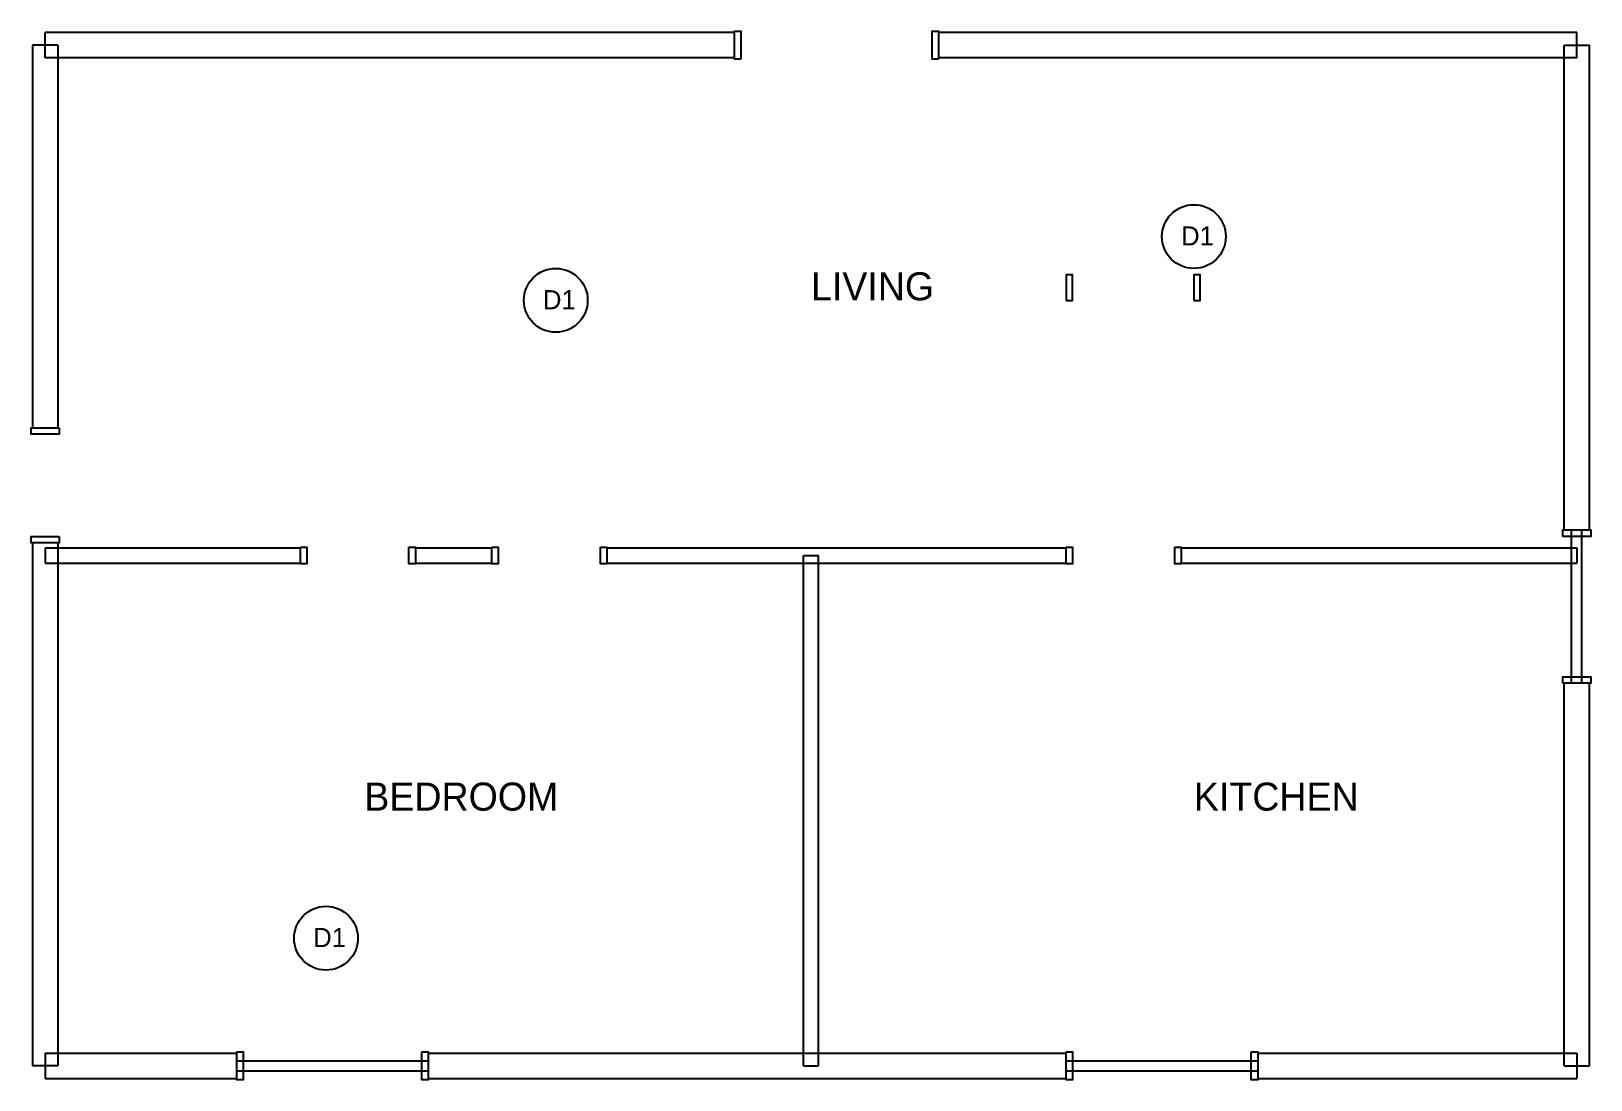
# Model space of a CAD drawing. Header units: metres. Extents: x -0.1 to 12.1, y -0.1 to 8.1.
import ezdxf

# ---------------------------------------------------------------- set-up
doc = ezdxf.new("R2010")
doc.units = ezdxf.units.M
for name, color, linetype in [('A-ANNO-TEXT', 2, 'Continuous'), ('A-DOOR', 3, 'Continuous'), ('A-GLAZ', 4, 'Continuous'), ('A-WALL', 7, 'Continuous')]:
    doc.layers.add(name, color=color, linetype=linetype)

msp = doc.modelspace()

# ---------------------------------------------------------------- linework, layer by layer
at = {"layer": 'A-DOOR'}
for points in [[(5.45, 7.89), (5.4, 7.89), (5.4, 8.11), (5.45, 8.11)], [(7, 7.89), (6.95, 7.89), (6.95, 8.11), (7, 8.11)], [(8, 6), (8.05, 6), (8.05, 6.2), (8, 6.2)], [(9, 6), (9.05, 6), (9.05, 6.2), (9, 6.2)], [(0.11, 5), (0.11, 4.95), (-0.11, 4.95), (-0.11, 5)], [(0.11, 4.15), (0.11, 4.1), (-0.11, 4.1), (-0.11, 4.15)], [(2, 4.066), (2.05, 4.066), (2.05, 3.934), (2, 3.934)], [(2.85, 4.066), (2.9, 4.066), (2.9, 3.934), (2.85, 3.934)], [(3.5, 4.066), (3.55, 4.066), (3.55, 3.934), (3.5, 3.934)], [(4.35, 4.066), (4.4, 4.066), (4.4, 3.934), (4.35, 3.934)], [(8, 4.066), (8.05, 4.066), (8.05, 3.934), (8, 3.934)], [(8.85, 4.066), (8.9, 4.066), (8.9, 3.934), (8.85, 3.934)]]:
    msp.add_lwpolyline(points, close=True, dxfattribs=at)
for centre in [(9, 6.5), (4, 6), (2.2, 1)]:
    msp.add_circle(centre, 0.25, dxfattribs=at)
at = {"layer": 'A-GLAZ'}
for p, q in [((11.96, 3), (11.96, 4.2)), ((12.04, 3), (12.04, 4.2)), ((1.5, 0.04), (3, 0.04)), ((8, 0.04), (9.5, 0.04)), ((1.5, -0.04), (3, -0.04)), ((8, -0.04), (9.5, -0.04))]:
    msp.add_line(p, q, dxfattribs=at)
for points in [[(11.89, 4.15), (11.89, 4.2), (12.11, 4.2), (12.11, 4.15)], [(11.89, 3), (11.89, 3.05), (12.11, 3.05), (12.11, 3)], [(1.5, 0.11), (1.55, 0.11), (1.55, -0.11), (1.5, -0.11)], [(2.95, 0.11), (3, 0.11), (3, -0.11), (2.95, -0.11)], [(8, 0.11), (8.05, 0.11), (8.05, -0.11), (8, -0.11)], [(9.45, 0.11), (9.5, 0.11), (9.5, -0.11), (9.45, -0.11)]]:
    msp.add_lwpolyline(points, close=True, dxfattribs=at)
at = {"layer": 'A-WALL'}
for p, q in [((5.4, 8.1), (0, 8.1)), ((0, 7.9), (0, 8.1)), ((12, 8.1), (7, 8.1)), ((12, 7.9), (12, 8.1)), ((-0.1, 8), (-0.1, 5)), ((0.1, 8), (-0.1, 8)), ((0.1, 8), (0.1, 5)), ((11.9, 4.2), (11.9, 8)), ((11.9, 8), (12.1, 8)), ((12.1, 4.2), (12.1, 8)), ((5.4, 7.9), (0, 7.9)), ((12, 7.9), (7, 7.9)), ((-0.1, 4.1), (-0.1, 0)), ((0, 4.06), (2, 4.06)), ((0, 4.06), (0, 3.94)), ((0.1, 4.1), (0.1, 0)), ((2.9, 4.06), (3.5, 4.06)), ((4.4, 4.06), (8, 4.06)), ((8.9, 4.06), (12, 4.06)), ((12, 4.06), (12, 3.94)), ((0, 3.94), (2, 3.94)), ((2.9, 3.94), (3.5, 3.94)), ((4.4, 3.94), (8, 3.94)), ((5.94, 0), (5.94, 4)), ((5.94, 4), (6.06, 4)), ((6.06, 0), (6.06, 4)), ((8.9, 3.94), (12, 3.94)), ((11.9, 0), (11.9, 3)), ((12.1, 0), (12.1, 3)), ((0.1, 0), (-0.1, 0)), ((0, 0.1), (1.5, 0.1)), ((0, 0.1), (0, -0.1)), ((3, 0.1), (8, 0.1)), ((5.94, 0), (6.06, 0)), ((9.5, 0.1), (12, 0.1)), ((11.9, 0), (12.1, 0)), ((12, 0.1), (12, -0.1)), ((0, -0.1), (1.5, -0.1)), ((3, -0.1), (8, -0.1)), ((9.5, -0.1), (12, -0.1))]:
    msp.add_line(p, q, dxfattribs=at)

# ---------------------------------------------------------------- texts
at = {"layer": 'A-ANNO-TEXT'}
for s, p in [('LIVING', (6, 6)), ('BEDROOM', (2.5, 2)), ('KITCHEN', (9, 2))]:
    msp.add_text(s, height=0.22, dxfattribs=at).set_placement(p)
at = {"layer": 'A-DOOR'}
for p in [(8.9, 6.43), (3.9, 5.93), (2.1, 0.93)]:
    msp.add_text('D1', height=0.15, dxfattribs=at).set_placement(p)

doc.saveas('drawing.dxf')
